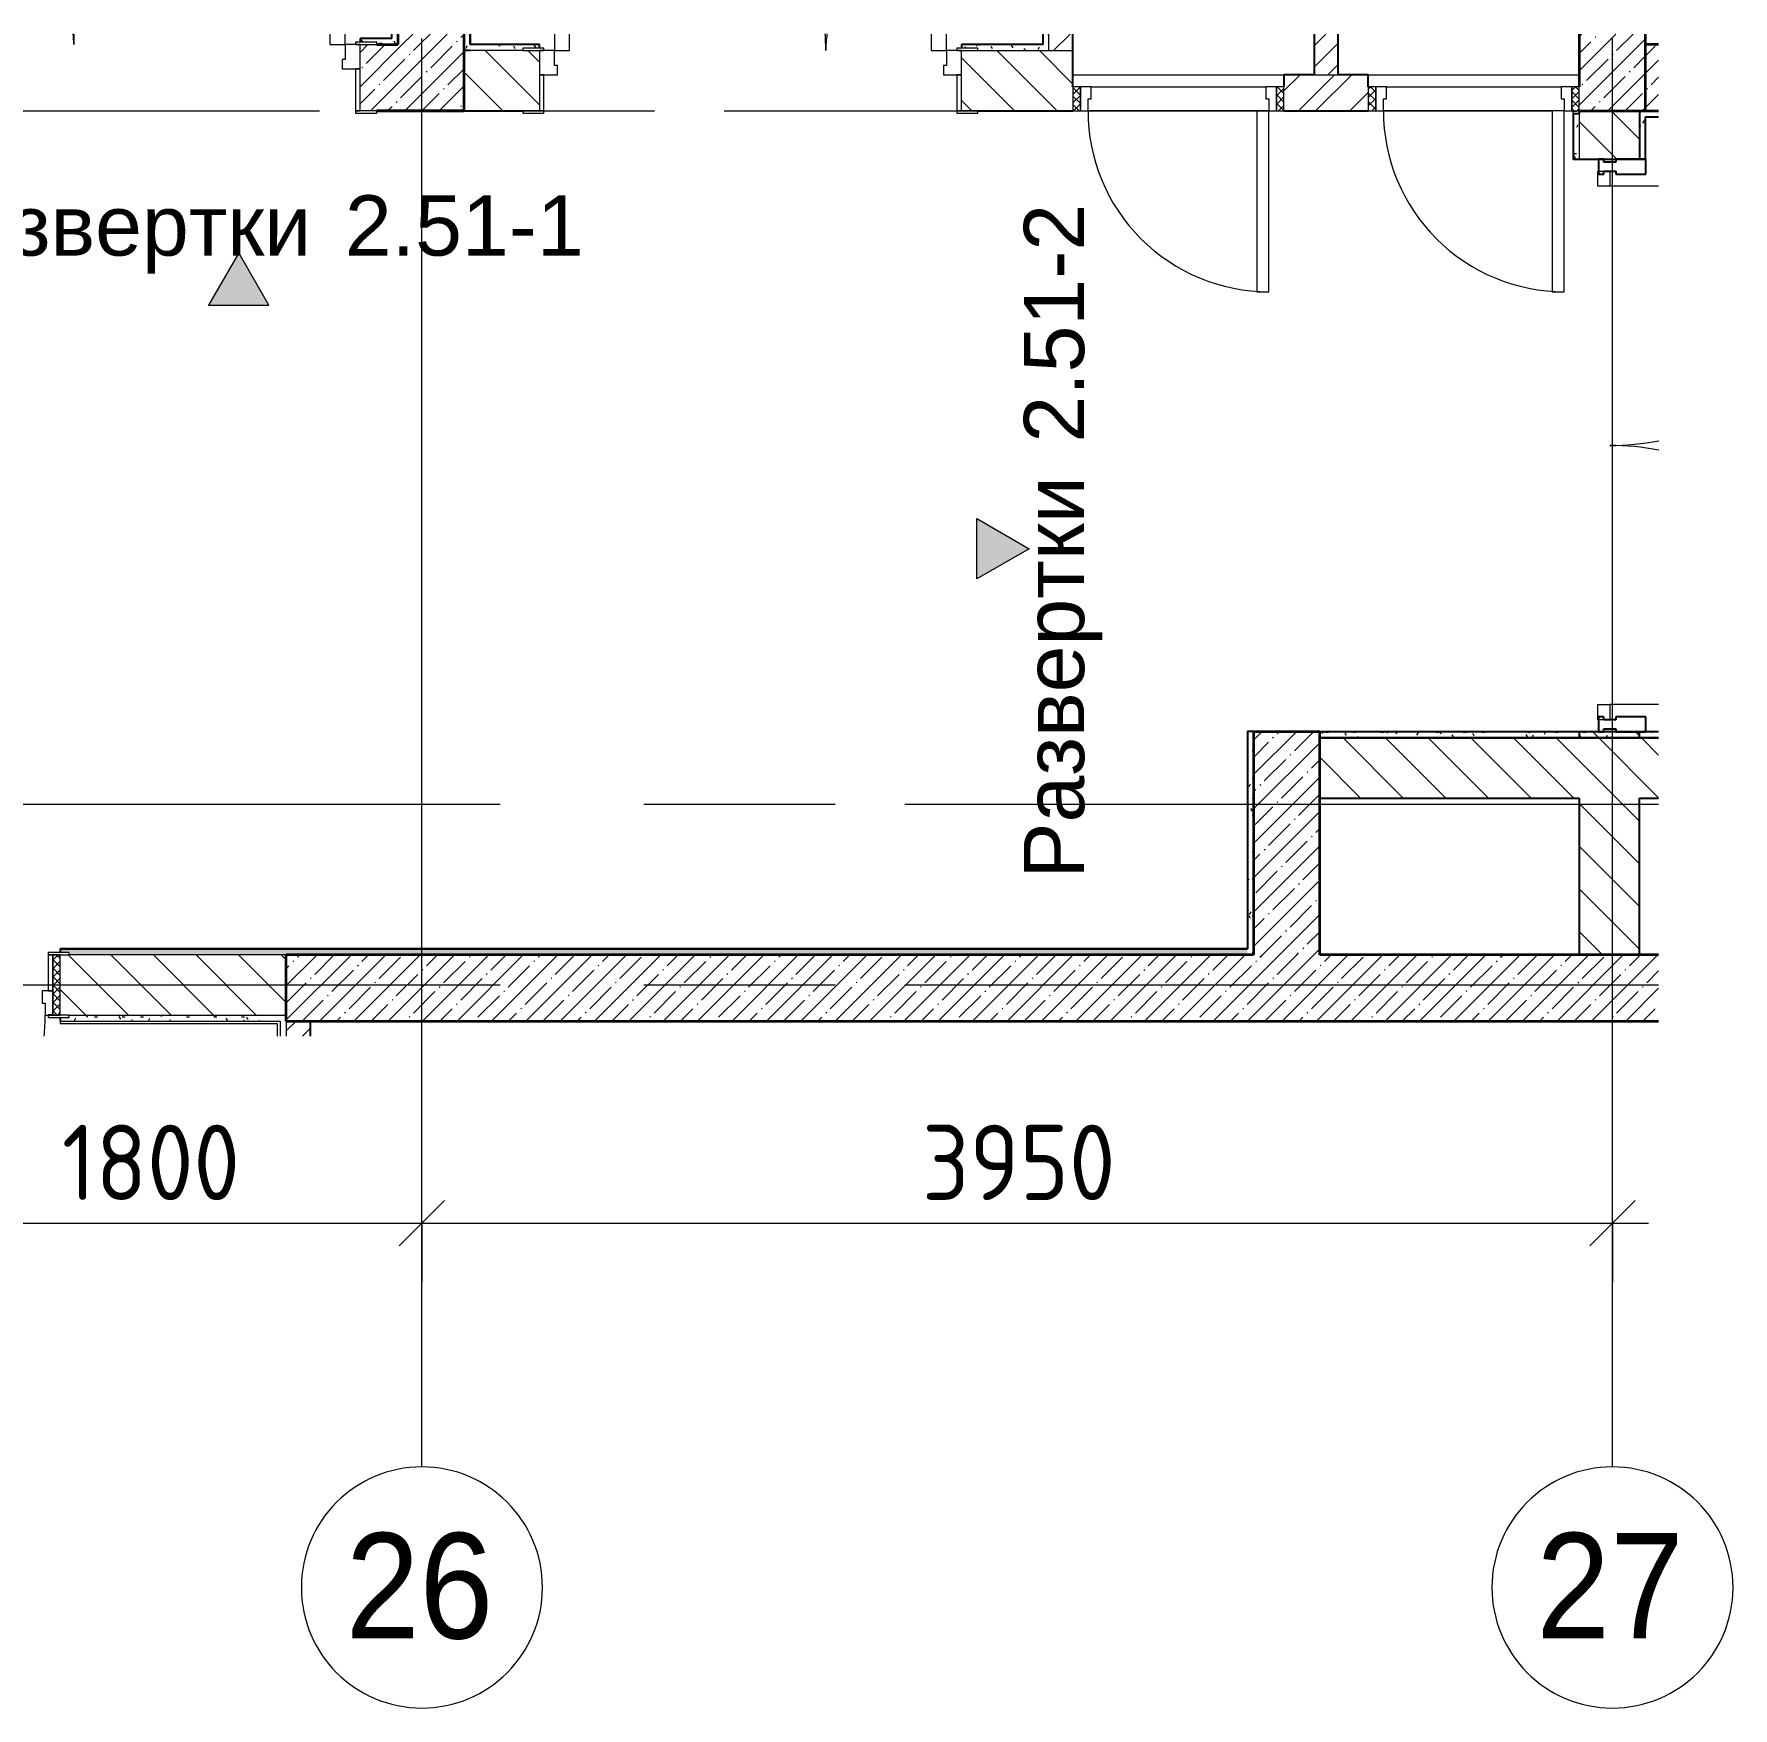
# Model space of a CAD drawing. Header units: millimetres. Extents: x 81971 to 140149, y -1987 to 13800.
# Drawn here: x 93373 to 99010, y 8101 to 13655 of the extents above; entities that cross this region are included whole.
import ezdxf

# ---------------------------------------------------------------- set-up
doc = ezdxf.new("R2010")
doc.units = ezdxf.units.MM
doc.linetypes.add('Осевая', pattern=[3175, 635, -476.25, 1587.5, -476.25])
for name, color, linetype, lineweight in [('A-ANNO-DIMS', 7, 'Continuous', 9), ('A-ANNO-DIMS-100', 7, 'Continuous', 9), ('A-DOOR', 7, 'Continuous', 9), ('A-DOOR-1', 7, 'Continuous', 13), ('A-DOOR-FRAM', 7, 'Continuous', 13), ('A-DOOR-FRAM-1', 7, 'Continuous', 9), ('A-GLAZ-CWMG', 7, 'Continuous', 9), ('A-GLAZ-CWMG-1', 7, 'Continuous', 25), ('A-WALL', 7, 'Continuous', 9), ('G-ANNO-SYMB', 7, 'Continuous', 9), ('I-WALL', 7, 'Continuous', 9), ('Оси', 7, 'Continuous', 9), ('Оси-1', 7, 'Continuous', 20), ('Оси-2', 7, 'Осевая', 9)]:
    doc.layers.add(name, color=color, linetype=linetype, lineweight=lineweight)
for name, color, linetype, lineweight, true_color in [('A-WALL-1', 7, 'Continuous', 25, 0x3c3c3c), ('A-WALL-2', 7, 'Continuous', 35, 0x3c3c3c), ('A-WALL-FNSH-2', 7, 'Continuous', 13, 0x3c3c3c)]:
    doc.layers.add(name, color=color, linetype=linetype, lineweight=lineweight, true_color=true_color)
doc.styles.add('Arial', font='arial.ttf', dxfattribs={"width": 0.9, "height": 350})
doc.styles.add('Arial_1', font='arial.ttf', dxfattribs={"height": 200})
doc.styles.add('ISOCPEUR', font='isocpeur.ttf', dxfattribs={"width": 0.9, "height": 250})
doc.dimstyles.new('ISO-2_5_0_9К_БОЛЬШОЙ', dxfattribs={"dimscale": 304.8, "dimtxt": 248.995294, "dimasz": 0.492126, "dimexe": 0.393701, "dimexo": 0.984252, "dimgap": 0, "dimtad": 1, "dimdec": 0, "dimrnd": 10, "dimzin": 0, "dimdsep": 46, "dimtxsty": 'ISOCPEUR', "dimblk1": 'OBLIQUE', "dimblk2": 'OBLIQUE', "dimsah": 1, "dimcen": 0.09, "dimdle": 0.393701, "dimazin": 0, "dimtfac": 1, "dimtdec": 4, "dimtix": 1, "dimtmove": 0, "dimatfit": 3, "dimfxl": 1, "dimtvp": 1, "dimtolj": 1, "dimtzin": 0, "dimarcsym": 2})
pattern_1 = [(45, (0, 0), (-35.35534, 35.35534), [])]
pattern_2 = [(45, (0, 0), (-57.024626, 57.024626), []), (45, (57.025, 0), (-57.024626, 57.024626), [100.806, -20.161, 3.353, -16.808])]
pattern_3 = [(135, (0, 0), (-70.71068, -70.71068), [])]
pattern_4 = [(0, (0, 0), (121.92, 30.48), [10.058, -81.382, 10.058, -81.382, -487.68]), (0, (0, 0), (121.92, 30.48), [-182.88, 10.058, -172.822, 10.058, -81.382, -213.36]), (0, (0, 0), (121.92, 30.48), [-457.2, 10.058, -50.902, 10.058, -142.342]), (120, (45.72, 15.24), (-87.356454, 90.345817), [10.058, -81.382, 10.058, -81.382, -487.68]), (120, (45.72, 15.24), (-87.356454, 90.345817), [-182.88, 10.058, -172.822, 10.058, -81.382, -213.36]), (120, (45.72, 15.24), (-87.356454, 90.345817), [-457.2, 10.058, -50.902, 10.058, -142.342]), (240, (60.96, 76.2), (-34.563546, -120.825817), [10.058, -81.382, 10.058, -81.382, -487.68]), (240, (60.96, 76.2), (-34.563546, -120.825817), [-182.88, 10.058, -172.822, 10.058, -81.382, -213.36]), (240, (60.96, 76.2), (-34.563546, -120.825817), [-457.2, 10.058, -50.902, 10.058, -142.342])]

# ---------------------------------------------------------------- blocks, each defined once
blk = doc.blocks.new('110_Дверь_СКБ_2Ст - Д-1_л_Лестничная клетка EIS60 2-32142534-План разверток пом_ 2_51_ Этаж 2')
at = {"layer": 'A-DOOR'}
for centre, radius, start, end in [((-637.5, 110), 400, 360, 5.0373), ((662.5, 110), 900, 177.768, 180)]:
    blk.add_arc(centre, radius, start, end, dxfattribs=at)
at = {"layer": 'A-DOOR-1'}
for p, q in [((-637.5, 144.9), (-637.5, 110)), ((-587.5, 110), (-587.5, 144.9)), ((612.5, 144.9), (612.5, 110)), ((662.5, 110), (662.5, 144.9)), ((-637.5, 110), (-587.5, 110)), ((612.5, 110), (662.5, 110))]:
    blk.add_line(p, q, dxfattribs=at)
at = {"layer": 'A-DOOR-FRAM'}
for p, q in [((-672.5, 118), (-742.5, 118)), ((-742.5, 118), (-742.5, 110)), ((-672.5, 110), (-672.5, 118)), ((767.5, 118), (697.5, 118)), ((697.5, 118), (697.5, 110)), ((767.5, 110), (767.5, 118)), ((-742.5, 110), (-672.5, 110)), ((-637.5, 110), (-687.5, 110)), ((-687.5, 110), (-687.5, 30)), ((-637.5, 60), (-637.5, 110)), ((-627.5, 60), (-637.5, 60)), ((-627.5, 30), (-627.5, 60)), ((662.5, 60), (652.5, 60)), ((652.5, 60), (652.5, 30)), ((662.5, 110), (662.5, 60)), ((712.5, 110), (662.5, 110)), ((697.5, 110), (767.5, 110)), ((712.5, 30), (712.5, 110)), ((-687.5, 30), (-627.5, 30)), ((-672.5, 30), (-687.5, 30)), ((-687.5, 30), (-687.5, -110)), ((-672.5, -110), (-672.5, 30)), ((652.5, 30), (712.5, 30)), ((712.5, 30), (697.5, 30)), ((697.5, 30), (697.5, -110)), ((712.5, -110), (712.5, 30)), ((-672.5, -110), (-742.5, -110)), ((-742.5, -110), (-742.5, -118)), ((-687.5, -110), (-672.5, -110)), ((-672.5, -118), (-672.5, -110)), ((697.5, -110), (712.5, -110)), ((767.5, -110), (697.5, -110)), ((697.5, -110), (697.5, -118)), ((767.5, -118), (767.5, -110)), ((-742.5, -118), (-672.5, -118)), ((697.5, -118), (767.5, -118))]:
    blk.add_line(p, q, dxfattribs=at)
blk = doc.blocks.new('110_Дверь_СКБ_1Ст_Внутренняя1 - Д-8 950x2100h_охрана-V1-План разверток пом_ 2_51_ Этаж 2')
at = {"layer": 'A-DOOR'}
h = blk.add_hatch(dxfattribs=at)
h.set_pattern_fill('FP_4', color=256, style=0, pattern_type=2)
h.set_pattern_definition([(135, (1826.41, 164.685), (-14.14214, -14.14214), []), (225, (1826.41, 164.685), (14.14214, -14.14214), [])])
h.paths.add_polyline_path([(487.5, 100), (462.5, 100), (462.5, -100), (487.5, -100)])
at = {"layer": 'A-DOOR-FRAM-1'}
h = blk.add_hatch(dxfattribs=at)
h.set_pattern_fill('FP_5', color=256, style=0, pattern_type=2)
h.set_pattern_definition([(45, (-296.384, 164.685), (-14.1421, 14.1421), []), (135, (-296.384, 164.685), (-14.1421, -14.1421), [])])
h.paths.add_polyline_path([(-437.5, 100), (-462.5, 100), (-462.5, -100), (-437.5, -100)])
at = {"layer": 'A-DOOR'}
blk.add_arc((437.5, 100), 850, 175.2694, 180, dxfattribs=at)
at = {"layer": 'A-DOOR-1'}
for p, q in [((397.5, 169.9), (397.5, 100)), ((437.5, 100), (437.5, 169.9)), ((397.5, 100), (437.5, 100))]:
    blk.add_line(p, q, dxfattribs=at)
at = {"layer": 'A-DOOR-FRAM'}
for p, q in [((-422.5, 108), (-492.5, 108)), ((-492.5, 108), (-492.5, 100)), ((-492.5, 100), (-422.5, 100)), ((-437.5, 100), (-462.5, 100)), ((-462.5, 100), (-462.5, -100)), ((-412.5, 100), (-437.5, 100)), ((-437.5, 100), (-437.5, 20)), ((-437.5, -100), (-437.5, 100)), ((-422.5, 100), (-437.5, 100)), ((-437.5, 100), (-437.5, 99)), ((-437.5, 99), (-422.5, 99)), ((-422.5, 100), (-422.5, 108)), ((-422.5, 99), (-422.5, 100)), ((-412.5, 60), (-412.5, 100)), ((-402.5, 60), (-412.5, 60)), ((-402.5, 20), (-402.5, 60)), ((437.5, 60), (427.5, 60)), ((427.5, 60), (427.5, 20)), ((437.5, 100), (437.5, 60)), ((462.5, 100), (437.5, 100)), ((517.5, 108), (447.5, 108)), ((447.5, 108), (447.5, 100)), ((462.5, 100), (447.5, 100)), ((447.5, 100), (447.5, 99)), ((447.5, 100), (517.5, 100)), ((447.5, 99), (462.5, 99)), ((462.5, 20), (462.5, 100)), ((487.5, 100), (462.5, 100)), ((462.5, 100), (462.5, -100)), ((462.5, 99), (462.5, 100)), ((487.5, -100), (487.5, 100)), ((517.5, 100), (517.5, 108)), ((-437.5, 20), (-402.5, 20)), ((-422.5, 20), (-437.5, 20)), ((-437.5, 20), (-437.5, -100)), ((-422.5, -100), (-422.5, 20)), ((427.5, 20), (462.5, 20)), ((462.5, 20), (447.5, 20)), ((447.5, 20), (447.5, -100)), ((462.5, -100), (462.5, 20)), ((-422.5, -100), (-492.5, -100)), ((-492.5, -100), (-492.5, -108)), ((-492.5, -108), (-422.5, -108)), ((-462.5, -100), (-437.5, -100)), ((-437.5, -100), (-422.5, -100)), ((-422.5, -108), (-422.5, -100)), ((447.5, -100), (462.5, -100)), ((517.5, -100), (447.5, -100)), ((447.5, -100), (447.5, -108)), ((447.5, -108), (517.5, -108)), ((462.5, -100), (487.5, -100)), ((517.5, -108), (517.5, -100))]:
    blk.add_line(p, q, dxfattribs=at)
blk = doc.blocks.new('110_Дверь_СКБ_2Ст - Д-3а 1450x2100h_Лестничная клетка из коридора-32352288-План разверток пом_ 2_51_ Этаж 2')
at = {"layer": 'A-DOOR'}
for centre, radius, start, end in [((-637.5, 100), 900, 0, 3.5096), ((662.5, 100), 400, 172.0794, 180)]:
    blk.add_arc(centre, radius, start, end, dxfattribs=at)
at = {"layer": 'A-DOOR-1'}
for p, q in [((-637.5, 154.9), (-637.5, 100)), ((-587.5, 100), (-587.5, 154.9)), ((612.5, 154.9), (612.5, 100)), ((662.5, 100), (662.5, 154.9)), ((-637.5, 100), (-587.5, 100)), ((612.5, 100), (662.5, 100))]:
    blk.add_line(p, q, dxfattribs=at)
at = {"layer": 'A-DOOR-FRAM'}
for p, q in [((-672.5, 108), (-742.5, 108)), ((-742.5, 108), (-742.5, 100)), ((-742.5, 100), (-672.5, 100)), ((-637.5, 100), (-687.5, 100)), ((-687.5, 100), (-687.5, 20)), ((-672.5, 100), (-672.5, 108)), ((-637.5, 50), (-637.5, 100)), ((662.5, 100), (662.5, 50)), ((712.5, 100), (662.5, 100)), ((767.5, 108), (697.5, 108)), ((697.5, 108), (697.5, 100)), ((697.5, 100), (767.5, 100)), ((712.5, 20), (712.5, 100)), ((767.5, 100), (767.5, 108)), ((-687.5, 20), (-627.5, 20)), ((-672.5, 20), (-687.5, 20)), ((-687.5, 20), (-687.5, -100)), ((-672.5, -100), (-672.5, 20)), ((-627.5, 50), (-637.5, 50)), ((-627.5, 20), (-627.5, 50)), ((662.5, 50), (652.5, 50)), ((652.5, 50), (652.5, 20)), ((652.5, 20), (712.5, 20)), ((712.5, 20), (697.5, 20)), ((697.5, 20), (697.5, -100)), ((712.5, -100), (712.5, 20)), ((-672.5, -100), (-742.5, -100)), ((-742.5, -100), (-742.5, -108)), ((-742.5, -108), (-672.5, -108)), ((-687.5, -100), (-672.5, -100)), ((-672.5, -108), (-672.5, -100)), ((697.5, -100), (712.5, -100)), ((767.5, -100), (697.5, -100)), ((697.5, -100), (697.5, -108)), ((697.5, -108), (767.5, -108)), ((767.5, -108), (767.5, -100))]:
    blk.add_line(p, q, dxfattribs=at)
blk = doc.blocks.new('110_Дверь_СКБ_1Ст - д-18 700x2100h_Технический шкаф ЭОМ и СС-23698042-План разверток пом_ 2_51_ Этаж 2')
at = {"layer": 'A-DOOR'}
h = blk.add_hatch(dxfattribs=at)
h.set_pattern_fill('FP_14', color=256, style=0, pattern_type=2)
h.set_pattern_definition([(135, (1951.41, 124.685), (-14.14214, -14.14214), []), (225, (1951.41, 124.685), (14.14214, -14.14214), [])])
h.paths.add_polyline_path([(362.5, 60), (337.5, 60), (337.5, -20), (362.5, -20)])
at = {"layer": 'A-DOOR-FRAM-1'}
h = blk.add_hatch(dxfattribs=at)
h.set_pattern_fill('FP_15', color=256, style=0, pattern_type=2)
h.set_pattern_definition([(45, (-171.384, 124.685), (-14.1421, 14.1421), []), (135, (-171.384, 124.685), (-14.1421, -14.1421), [])])
h.paths.add_polyline_path([(-312.5, 60), (-337.5, 60), (-337.5, -20), (-312.5, -20)])
at = {"layer": 'A-DOOR'}
blk.add_arc((-287.5, 60), 600, 360, 90, dxfattribs=at)
at = {"layer": 'A-DOOR-1'}
for p, q in [((-287.5, 660), (-287.5, 60)), ((-247.5, 660), (-287.5, 660)), ((-247.5, 60), (-247.5, 660)), ((-287.5, 60), (-247.5, 60))]:
    blk.add_line(p, q, dxfattribs=at)
at = {"layer": 'A-DOOR-FRAM'}
for p, q in [((-312.5, 60), (-337.5, 60)), ((-337.5, 60), (-337.5, -20)), ((-287.5, 60), (-312.5, 60)), ((-312.5, 60), (-312.5, -20)), ((-312.5, -20), (-312.5, 60)), ((-287.5, 20), (-287.5, 60)), ((312.5, 60), (312.5, 20)), ((337.5, 60), (312.5, 60)), ((337.5, -20), (337.5, 60)), ((362.5, 60), (337.5, 60)), ((337.5, 60), (337.5, -20)), ((362.5, -20), (362.5, 60)), ((-277.5, 20), (-287.5, 20)), ((-277.5, -20), (-277.5, 20)), ((312.5, 20), (302.5, 20)), ((302.5, 20), (302.5, -20)), ((-337.5, -20), (-312.5, -20)), ((-312.5, -20), (-277.5, -20)), ((302.5, -20), (337.5, -20)), ((337.5, -20), (362.5, -20))]:
    blk.add_line(p, q, dxfattribs=at)
at = {"layer": 'A-DOOR-FRAM-1'}
for p, q in [((-247.5, 60), (312.5, 60)), ((302.5, -20), (-277.5, -20))]:
    blk.add_line(p, q, dxfattribs=at)
blk = doc.blocks.new('Дверь_Витражная_остекление_ - ВВ-7 остекление-32349468-План разверток пом_ 2_51_ Этаж 2')
at = {"layer": 'A-DOOR'}
for p, q in [((-860, -182.3), (-860, -20)), ((860, -182.3), (860, -20))]:
    blk.add_line(p, q, dxfattribs=at)
for centre, start, end in [((-860, -20), 349.0948, 0), ((860, -20), 180, 190.9052)]:
    blk.add_arc(centre, 860, start, end, dxfattribs=at)
at = {"layer": 'A-DOOR-1'}
for p, q in [((-910, 20), (-860, 20)), ((-910, -20), (-910, 20)), ((-860, 20), (-860, -20)), ((860, 20), (910, 20)), ((860, -20), (860, 20)), ((910, 20), (910, -20)), ((-860, -20), (-910, -20)), ((910, -20), (860, -20))]:
    blk.add_line(p, q, dxfattribs=at)
blk = doc.blocks.new('Прямоугольный импост - Импост структурный с накладкой - 160мм Темный-32310142-План разверток пом_ 2_51_ Этаж 2')
at = {"layer": 'A-GLAZ-CWMG-1'}
for p, q in [((-50, 0), (-50, 17)), ((-50, 17), (0, 17)), ((-40, 0), (-50, 0)), ((-40, -40), (-40, 0)), ((0, 0), (-10, 0)), ((-10, 0), (-10, -40)), ((0, 17), (0, 0)), ((-50, -140), (-50, -40)), ((-50, -40), (-40, -40)), ((-10, -40), (0, -40)), ((0, -40), (0, -140)), ((0, -140), (-50, -140))]:
    blk.add_line(p, q, dxfattribs=at)
blk = doc.blocks.new('Прямоугольный импост - Импост структурный с накладкой - 160мм Темный-32348142-План разверток пом_ 2_51_ Этаж 2')
at = {"layer": 'A-GLAZ-CWMG-1'}
for p, q in [((0, 17), (-50, 17)), ((-50, 17), (-50, 0)), ((-50, 0), (-40, 0)), ((-40, 0), (-40, -40)), ((-10, -40), (-10, 0)), ((-10, 0), (0, 0)), ((0, 0), (0, 17)), ((-40, -40), (-50, -40)), ((-50, -40), (-50, -140)), ((0, -40), (-10, -40)), ((0, -140), (0, -40)), ((-50, -140), (0, -140))]:
    blk.add_line(p, q, dxfattribs=at)
blk = doc.blocks.new('Ось сетки - D8-29747960-План разверток пом_ 2_51_ Этаж 2')
at = {"layer": 'Оси-1'}
for start, end in [(360, 180), (180, 360)]:
    blk.add_arc((0, 0), 4, start, end, dxfattribs=at)
blk = doc.blocks.new('Фасад - Марка фасада_Указатель-25386507-План разверток пом_ 2_51_ Этаж 2')
at = {"layer": 'G-ANNO-SYMB'}
blk.add_hatch(color=256, dxfattribs=at).paths.add_polyline_path([(-1, 0), (0, 1.732), (1, 0), (0, 0)])
for p, q in [((0, 1.732), (-1, 0)), ((1, 0), (0, 1.732)), ((-1, 0), (0, 0)), ((0, 0), (1, 0))]:
    blk.add_line(p, q, dxfattribs=at)
blk = doc.blocks.new('DIMBLOCK5-План разверток пом_ 2_51_ Этаж 2')
at = {"layer": 'A-ANNO-DIMS-100'}
for p, q in [((92860, 9515.4), (92860, 9829.4)), ((94660, 9515.4), (94660, 9829.4)), ((92860, 9709.4), (94660, 9709.4)), ((92860, 9709.4), (92860, 9515.4)), ((94660, 9709.4), (94660, 9515.4))]:
    blk.add_line(p, q, dxfattribs=at)
at = {"layer": 'A-ANNO-DIMS-100', "lineweight": 20}
for p, q in [((92860, 9709.4), (92935, 9784.4)), ((94660, 9709.4), (94735, 9784.4)), ((92860, 9709.4), (92785, 9634.4)), ((94660, 9709.4), (94585, 9634.4))]:
    blk.add_line(p, q, dxfattribs=at)
at = {"layer": 'A-ANNO-DIMS-100', "color": 0, "insert": (93465.5, 10036), "char_height": 250, "width": 706.764, "attachment_point": 1, "line_spacing_factor": 1.149209, "style": 'ISOCPEUR'}
blk.add_mtext('1800', dxfattribs=at)
blk = doc.blocks.new('_Oblique')
at = {"color": 0, "linetype": 'ByBlock', "lineweight": -2}
blk.add_line((-0.5, -0.5), (0.5, 0.5), dxfattribs=at)
blk = doc.blocks.new('DIMBLOCK6-План разверток пом_ 2_51_ Этаж 2')
at = {"layer": 'A-ANNO-DIMS-100'}
for p, q in [((94660, 9515.4), (94660, 9829.4)), ((98610, 9515.4), (98610, 9829.4)), ((94660, 9709.4), (98730, 9709.4)), ((94660, 9709.4), (94660, 9515.4)), ((98610, 9709.4), (98610, 9515.4))]:
    blk.add_line(p, q, dxfattribs=at)
at = {"layer": 'A-ANNO-DIMS-100', "lineweight": 20}
for p, q in [((94660, 9709.4), (94735, 9784.4)), ((98610, 9709.4), (98685, 9784.4)), ((94660, 9709.4), (94585, 9634.4)), ((98610, 9709.4), (98535, 9634.4))]:
    blk.add_line(p, q, dxfattribs=at)
at = {"layer": 'A-ANNO-DIMS-100', "color": 0, "insert": (96319, 10036), "char_height": 250, "width": 758.478, "attachment_point": 1, "line_spacing_factor": 1.149209, "style": 'ISOCPEUR'}
blk.add_mtext('3950', dxfattribs=at)

msp = doc.modelspace()

# ---------------------------------------------------------------- hatches: boundary and pattern name
at = {"layer": 'I-WALL'}
h = msp.add_hatch(dxfattribs=at)
h.set_pattern_fill('FP_17', color=256, style=0, pattern_type=2)
h.set_pattern_definition(pattern_4)
h.paths.add_polyline_path([(94580, 13620), (94580, 13654.9), (94560, 13654.9), (94560, 13620)])
h = msp.add_hatch(dxfattribs=at)
h.set_pattern_fill('FP_3', color=256, style=0, pattern_type=2)
h.set_pattern_definition(pattern_2)
h.paths.add_polyline_path([(94800, 13620), (94800, 13654.9), (94580, 13654.9), (94580, 13620)])
h = msp.add_hatch(dxfattribs=at)
h.set_pattern_fill('FP_17', color=256, style=0, pattern_type=2)
h.set_pattern_definition(pattern_4)
h.paths.add_polyline_path([(94820, 13600), (94819.6, 13654.9), (94800, 13654.9), (94800, 13600)])
h = msp.add_hatch(dxfattribs=at)
h.set_pattern_fill('FP_17', color=256, style=0, pattern_type=2)
h.set_pattern_definition(pattern_4)
h.paths.add_polyline_path([(96740, 13620), (96740, 13654.9), (96720, 13654.9), (96720, 13620)])
h = msp.add_hatch(dxfattribs=at)
h.set_pattern_fill('FP_2', color=256, style=0, pattern_type=2)
h.set_pattern_definition(pattern_1)
h.paths.add_polyline_path([(96820, 13600), (96820, 13654.9), (96740, 13654.9), (96740, 13600)])
h = msp.add_hatch(dxfattribs=at)
h.set_pattern_fill('FP_2', color=256, style=0, pattern_type=2)
h.set_pattern_definition(pattern_1)
h.paths.add_polyline_path([(97700, 13520), (97700, 13654.9), (97620, 13654.9), (97620, 13520)])
h = msp.add_hatch(dxfattribs=at)
h.set_pattern_fill('FP_3', color=256, style=0, pattern_type=2)
h.set_pattern_definition(pattern_2)
h.paths.add_polyline_path([(98720, 13400), (98720, 13654.9), (98500, 13654.9), (98500, 13400)])
h = msp.add_hatch(dxfattribs=at)
h.set_pattern_fill('FP_17', color=256, style=0, pattern_type=2)
h.set_pattern_definition(pattern_4)
h.paths.add_polyline_path([(94560, 13620), (94559, 13640), (94455, 13640), (94455, 13628), (94510, 13628), (94510, 13620)])
h.paths.add_polyline_path([(93055, 13628), (93055, 13640), (93030, 13640), (93030, 13628), (93053.4, 13628)])
h = msp.add_hatch(dxfattribs=at)
h.set_pattern_fill('FP_3', color=256, style=0, pattern_type=2)
h.set_pattern_definition(pattern_2)
h.paths.add_polyline_path([(94455, 13400), (94800, 13400), (94800, 13620), (94455, 13620), (94455, 13540)])
h.paths.add_polyline_path([(93055, 13400), (93055, 13620), (93050, 13620), (93050, 13400)])
h = msp.add_hatch(dxfattribs=at)
h.set_pattern_fill('FP_6', color=256, style=0, pattern_type=2)
h.set_pattern_definition(pattern_3)
h.paths.add_polyline_path([(96450, 13400), (96820, 13400), (96820, 13600), (96450, 13600), (96450, 13520)])
h.paths.add_polyline_path([(95050, 13400), (95050, 13600), (94800, 13600), (94800, 13400), (94995, 13400)])
h = msp.add_hatch(dxfattribs=at)
h.set_pattern_fill('FP_17', color=256, style=0, pattern_type=2)
h.set_pattern_definition(pattern_4)
h.paths.add_polyline_path([(96740, 13600), (96740, 13620), (96450, 13620), (96450, 13608), (96505, 13608), (96505, 13600)])
h.paths.add_polyline_path([(94820, 13600), (94995, 13600), (94995, 13608), (95050, 13608), (95050, 13620), (94820, 13620)])
h = msp.add_hatch(dxfattribs=at)
h.set_pattern_fill('FP_3', color=256, style=0, pattern_type=2)
h.set_pattern_definition(pattern_2)
h.paths.add_polyline_path([(98763.3, 13400), (98763.3, 13620), (98720, 13620), (98720, 13400)])
h = msp.add_hatch(dxfattribs=at)
h.set_pattern_fill('FP_16', color=256, style=0, pattern_type=2)
h.set_pattern_definition([(45, (0, 0), (-85.53659, 85.53659), []), (45, (57.02, 0), (-85.53659, 85.53659), [])])
h.paths.add_polyline_path([(97800, 13400), (97800, 13520), (97520, 13520), (97520, 13400)])
h = msp.add_hatch(dxfattribs=at)
h.set_pattern_fill('FP_17', color=256, style=0, pattern_type=2)
h.set_pattern_definition(pattern_4)
h.paths.add_polyline_path([(98500, 13240), (98500, 13390), (98480, 13390), (98480, 13240)])
h = msp.add_hatch(dxfattribs=at)
h.set_pattern_fill('FP_6', color=256, style=0, pattern_type=2)
h.set_pattern_definition(pattern_3)
h.paths.add_polyline_path([(98700, 11320), (98700, 11340), (98500, 11340), (98500, 11320)])
h.paths.add_polyline_path([(98500, 13240), (98700, 13240), (98700, 13400), (98500, 13400), (98500, 13390)])
h = msp.add_hatch(dxfattribs=at)
h.set_pattern_fill('FP_17', color=256, style=0, pattern_type=2)
h.set_pattern_definition(pattern_4)
h.paths.add_polyline_path([(98720, 13240), (98720, 13400), (98700, 13400), (98700, 13240)])
h = msp.add_hatch(dxfattribs=at)
h.set_pattern_fill('FP_17', color=256, style=0, pattern_type=2)
h.set_pattern_definition(pattern_4)
h.paths.add_polyline_path([(98720, 13380), (98763.3, 13380.5), (98763.3, 13400), (98720, 13400)])
h = msp.add_hatch(dxfattribs=at)
h.set_pattern_fill('FP_17', color=256, style=0, pattern_type=2)
h.set_pattern_definition(pattern_4)
h.paths.add_polyline_path([(97399, 10600), (97419, 10600), (97419, 11341), (97399, 11341), (97399, 10620)])
h = msp.add_hatch(dxfattribs=at)
h.set_pattern_fill('FP_3', color=256, style=0, pattern_type=2)
h.set_pattern_definition(pattern_2)
h.paths.add_polyline_path([(97639, 10600), (97639, 11340), (97419, 11340), (97419, 10600)])
h = msp.add_hatch(dxfattribs=at)
h.set_pattern_fill('FP_17', color=256, style=0, pattern_type=2)
h.set_pattern_definition(pattern_4)
h.paths.add_polyline_path([(98763.3, 11320), (98763.3, 11340), (97639, 11340), (97639, 11320)])
h = msp.add_hatch(dxfattribs=at)
h.set_pattern_fill('FP_6', color=256, style=0, pattern_type=2)
h.set_pattern_definition(pattern_3)
h.paths.add_polyline_path([(98763.3, 11120), (98763.3, 11320), (97639, 11320), (97639, 11120), (98700, 11120)])
h = msp.add_hatch(dxfattribs=at)
h.set_pattern_fill('FP_6', color=256, style=0, pattern_type=2)
h.set_pattern_definition(pattern_3)
h.paths.add_polyline_path([(98700, 10600), (98700, 11120), (98500, 11120), (98500, 10600)])
h = msp.add_hatch(dxfattribs=at)
h.set_pattern_fill('FP_17', color=256, style=0, pattern_type=2)
h.set_pattern_definition(pattern_4)
h.paths.add_polyline_path([(96968.1, 10600), (97399, 10600), (97398, 10620), (93460, 10620), (93460, 10608), (93490, 10608), (93490, 10600), (95173, 10600)])
h.paths.add_polyline_path([(92480, 10600), (92480, 10608), (92510, 10608), (92510, 10620), (91385, 10620), (91385, 10608), (91440, 10608), (91440, 10600), (91582.7, 10600)])
h.paths.add_polyline_path([(89787.5, 10600), (89930, 10600), (89930, 10608), (89985, 10608), (89985, 10620), (89223.5, 10620), (89223.5, 10600), (89610, 10600)])
h = msp.add_hatch(dxfattribs=at)
h.set_pattern_fill('FP_6', color=256, style=0, pattern_type=2)
h.set_pattern_definition(pattern_3)
h.paths.add_polyline_path([(91582.7, 10400), (92510, 10400), (92510, 10600), (91385, 10600), (91385, 10400), (91440, 10400)])
h.paths.add_polyline_path([(94210, 10400), (94210, 10600), (93460, 10600), (93460, 10400), (93490, 10400)])
h.paths.add_polyline_path([(89787.5, 10400), (89985, 10400), (89985, 10600), (89610, 10600), (89610, 10400)])
h = msp.add_hatch(dxfattribs=at)
h.set_pattern_fill('FP_3', color=256, style=0, pattern_type=2)
h.set_pattern_definition(pattern_2)
h.paths.add_polyline_path([(98763.3, 10380), (98763.3, 10600), (94210, 10600), (94210, 10380), (96968.1, 10380)])
h = msp.add_hatch(dxfattribs=at)
h.set_pattern_fill('FP_17', color=256, style=0, pattern_type=2)
h.set_pattern_definition(pattern_4)
h.paths.add_polyline_path([(94210, 10380), (94210, 10400), (93490, 10399.2), (93490, 10392), (93460, 10392), (93460, 10380), (94190, 10380)])
h.paths.add_polyline_path([(92439, 10380), (92510, 10380), (92510, 10392), (92480, 10392.5), (92480, 10400), (92410, 10400), (92410, 10380), (92430, 10380)])
h = msp.add_hatch(dxfattribs=at)
h.set_pattern_fill('FP_17', color=256, style=0, pattern_type=2)
h.set_pattern_definition(pattern_4)
h.paths.add_polyline_path([(94190, 10330.1), (94210, 10330.1), (94210, 10380), (94190, 10380), (94190, 10370.9)])
h = msp.add_hatch(dxfattribs=at)
h.set_pattern_fill('FP_2', color=256, style=0, pattern_type=2)
h.set_pattern_definition(pattern_1)
h.paths.add_polyline_path([(94288.9, 10330.1), (94290, 10330.1), (94290, 10380), (94210, 10380), (94210, 10330.1)])

# ---------------------------------------------------------------- linework, layer by layer
at = {"layer": 'A-WALL'}
for p, q in [((96740, 13600), (96740, 13654.9)), ((94995, 13600), (94820, 13600)), ((96505, 13600), (96820, 13600)), ((97620, 13520), (97700, 13520)), ((98500, 13390), (98500, 13240)), ((94210, 10600), (93490, 10600)), ((93490, 10400), (94210, 10400)), ((94210, 10380), (94210, 10330.1))]:
    msp.add_line(p, q, dxfattribs=at)
at = {"layer": 'A-WALL-1'}
for p, q in [((94560, 13640), (94560, 13654.9)), ((94820, 13620), (94820, 13654.9)), ((96720, 13654.9), (96720, 13620)), ((96820, 13480), (96820, 13654.9)), ((97620, 13654.9), (97620, 13520)), ((97700, 13520), (97700, 13654.9)), ((94560, 13640), (94455, 13640)), ((94455, 13640), (94455, 13628)), ((94820, 13600), (94800, 13600)), ((95050, 13620), (94820, 13620)), ((95050, 13608), (95050, 13620)), ((96720, 13620), (96450, 13620)), ((96450, 13620), (96450, 13608)), ((97620, 13520), (97520, 13520)), ((97520, 13520), (97520, 13480)), ((97800, 13520), (97700, 13520)), ((97800, 13480), (97800, 13520)), ((94800, 13400), (94800, 13400)), ((94800, 13400), (94995, 13400)), ((96505, 13400), (96820, 13400)), ((97520, 13400), (97800, 13400)), ((98480, 13390), (98480, 13240)), ((98500, 13390), (98480, 13390)), ((98500, 13400), (98500, 13390)), ((98700, 13400), (98700, 13240)), ((98720, 13400), (98700, 13400)), ((98720, 13240), (98720, 13380)), ((98720, 13380), (98763.3, 13380)), ((98480, 13240), (98720, 13240)), ((97399, 11341), (97399, 10620)), ((97419, 11341), (97399, 11341)), ((97419, 11340), (97419, 11341)), ((98763.3, 11340), (97639, 11340)), ((98500, 11340), (98500, 11320)), ((98700, 11320), (98700, 11340)), ((98763.3, 11320), (97639, 11320)), ((97639, 11320), (98763.3, 11320)), ((97639, 11120), (98500, 11120)), ((98500, 11120), (98500, 10600)), ((98700, 10600), (98700, 11120)), ((98700, 11120), (98763.3, 11120)), ((93460, 10620), (93460, 10608)), ((93460, 10620), (97399, 10620)), ((93460, 10392), (93460, 10380)), ((94290, 10330.1), (94290, 10380))]:
    msp.add_line(p, q, dxfattribs=at)
at = {"layer": 'A-WALL-2'}
for p, q in [((94580, 13654.9), (94580, 13620)), ((94800, 13400), (94800, 13654.9)), ((98500, 13654.9), (98500, 13480)), ((98720, 13400), (98720, 13654.9)), ((94510, 13620), (94580, 13620)), ((98763.3, 13620), (98720, 13620)), ((94510, 13400), (94800, 13400)), ((94800, 13400), (94510, 13400)), ((98500, 13400), (98720, 13400)), ((98720, 13400), (98763.3, 13400)), ((97419, 11340), (97419, 10600)), ((97639, 11340), (97419, 11340)), ((97639, 10600), (97639, 11340)), ((97419, 10600), (94210, 10600)), ((94210, 10380), (94210, 10600)), ((98763.3, 10600), (97639, 10600)), ((94210, 10380), (98763.3, 10380))]:
    msp.add_line(p, q, dxfattribs=at)
at = {"layer": 'A-WALL-FNSH-2'}
for p, q in [((94559, 13654.9), (94559, 13640)), ((94821, 13654.9), (94821, 13620)), ((96719, 13654.9), (96719, 13621)), ((94560, 13641), (94455, 13641)), ((94455, 13641), (94455, 13640)), ((95050, 13621), (94821, 13621)), ((95050, 13620), (95050, 13621)), ((96719, 13621), (96450, 13621)), ((96450, 13621), (96450, 13620)), ((94510, 13399), (94995, 13399)), ((96505, 13399), (96820, 13399)), ((96820, 13399), (96820, 13400)), ((97800, 13400), (97520, 13400)), ((97520, 13400), (97520, 13399)), ((97520, 13399), (97800, 13399)), ((97800, 13399), (97800, 13400)), ((98479, 13400), (98479, 13240)), ((98480, 13399), (98490, 13399)), ((98480, 13390), (98480, 13399)), ((98490, 13399), (98490, 13400)), ((98721, 13240), (98721, 13379)), ((98721, 13379), (98763.3, 13379)), ((98479, 13240), (98480, 13240)), ((98720, 13240), (98721, 13240)), ((97398, 11341), (97398, 10621)), ((97399, 11341), (97398, 11341)), ((98479, 11341), (97419, 11341)), ((98479, 11340), (98479, 11341)), ((98763.3, 11341), (98721, 11341)), ((98721, 11341), (98721, 11340)), ((97398, 10621), (93460, 10621)), ((93460, 10621), (93460, 10620))]:
    msp.add_line(p, q, dxfattribs=at)
at = {"layer": 'I-WALL'}
for p, q in [((96820, 13520), (97520, 13520)), ((97800, 13520), (98500, 13520)), ((97430, 13399), (96820, 13399)), ((97520, 13399), (97470, 13399)), ((98410, 13399), (97800, 13399)), ((98479, 13399), (98450, 13399)), ((93460, 10380), (94190, 10380)), ((93460, 10380), (93460, 10371)), ((94190, 10380), (94190, 10330.1)), ((94181, 10371), (93460, 10371)), ((94181, 10330.1), (94181, 10371))]:
    msp.add_line(p, q, dxfattribs=at)
at = {"layer": 'Оси'}
for p, q in [((94660, 11295.8), (94660, 13640)), ((98610, 11295.8), (98610, 13640)), ((95662.6, 13400), (98162.6, 13400)), ((94660, 8900.8), (94660, 11245)), ((98610, 8900.8), (98610, 11245)), ((96262.6, 11100), (98762.6, 11100)), ((96262.6, 10500), (98762.6, 10500))]:
    msp.add_line(p, q, dxfattribs=at)
at = {"layer": 'Оси-2'}
for p, q in [((85271.2, 13400), (95662.6, 13400)), ((94660, 11245), (94660, 11295.8)), ((98610, 11245), (98610, 11295.8)), ((85871.2, 11100), (96262.6, 11100)), ((85871.2, 10500), (96262.6, 10500))]:
    msp.add_line(p, q, dxfattribs=at)

# ---------------------------------------------------------------- block references
at = {"layer": 'A-DOOR'}
for name, p in [('110_Дверь_СКБ_2Ст - Д-1_л_Лестничная клетка EIS60 2-32142534-План разверток пом_ 2_51_ Этаж 2', (93742.5, 13510)), ('110_Дверь_СКБ_2Ст - Д-3а 1450x2100h_Лестничная клетка из коридора-32352288-План разверток пом_ 2_51_ Этаж 2', (95737.5, 13500))]:
    msp.add_blockref(name, p, dxfattribs=at)
for name, p, rotation in [('110_Дверь_СКБ_1Ст - д-18 700x2100h_Технический шкаф ЭОМ и СС-23698042-План разверток пом_ 2_51_ Этаж 2', (97182.5, 13460), 180), ('110_Дверь_СКБ_1Ст - д-18 700x2100h_Технический шкаф ЭОМ и СС-23698042-План разверток пом_ 2_51_ Этаж 2', (98162.5, 13460), 180), ('Дверь_Витражная_остекление_ - ВВ-7 остекление-32349468-План разверток пом_ 2_51_ Этаж 2', (98581, 12290), 89.99999999999993), ('110_Дверь_СКБ_1Ст_Внутренняя1 - Д-8 950x2100h_охрана-V1-План разверток пом_ 2_51_ Этаж 2', (92997.5, 10500), 180)]:
    msp.add_blockref(name, p, dxfattribs=dict(at, rotation=rotation))
at = {"layer": 'A-GLAZ-CWMG', "rotation": 89.99999999999993}
msp.add_blockref('Прямоугольный импост - Импост структурный с накладкой - 160мм Темный-32348142-План разверток пом_ 2_51_ Этаж 2', (98581, 13240), dxfattribs=at)
at = {"layer": 'A-GLAZ-CWMG', "extrusion": (0, 0, -1), "rotation": 270.0000000000001}
msp.add_blockref('Прямоугольный импост - Импост структурный с накладкой - 160мм Темный-32310142-План разверток пом_ 2_51_ Этаж 2', (-98581, 11340), dxfattribs=at)
at = {"layer": 'G-ANNO-SYMB', "xscale": 99.99999999999993, "yscale": 99.99999999999993, "zscale": 99.99999999999993}
msp.add_blockref('Фасад - Марка фасада_Указатель-25386507-План разверток пом_ 2_51_ Этаж 2', (94052.5, 12755.9), dxfattribs=at)
at = {"layer": 'G-ANNO-SYMB', "extrusion": (0, 0, -1), "xscale": 99.99999999999993, "yscale": 99.99999999999993, "zscale": 99.99999999999993, "rotation": 90.00000000000001}
msp.add_blockref('Фасад - Марка фасада_Указатель-25386507-План разверток пом_ 2_51_ Этаж 2', (-96501.4, 11947.2), dxfattribs=at)
at = {"layer": 'Оси-1', "xscale": 99.99999999999993, "yscale": 99.99999999999993, "zscale": 99.99999999999993}
for p in [(94660, 8500.8), (98610, 8500.8)]:
    msp.add_blockref('Ось сетки - D8-29747960-План разверток пом_ 2_51_ Этаж 2', p, dxfattribs=at)

# ---------------------------------------------------------------- texts
at = {"layer": 'G-ANNO-SYMB', "char_height": 200, "attachment_point": 1, "style": 'Arial_1'}
for s, insert, width in [('Развертки', (92957.7, 13119.8), 1659.493), (' 2.51-1', (94326.9, 13119.8), 1074.261)]:
    msp.add_mtext(s, dxfattribs=dict(at, insert=insert, width=width))
at = {"layer": 'G-ANNO-SYMB', "char_height": 200, "attachment_point": 1, "rotation": 90, "style": 'Arial_1'}
for s, insert, width in [(' 2.51-2', (96657.2, 12221.6), 1074.261), ('Развертки', (96657.2, 10852.4), 1659.493)]:
    msp.add_mtext(s, dxfattribs=dict(at, insert=insert, width=width))
at = {"layer": 'Оси', "char_height": 350, "width": 606.076, "attachment_point": 1, "style": 'Arial'}
for s, insert in [('26', (94407.4, 8681.5)), ('27', (98357.4, 8681.5))]:
    msp.add_mtext(s, dxfattribs=dict(at, insert=insert))

# ---------------------------------------------------------------- dimensions: what is measured, and where the dimension line sits
at = {"layer": 'A-ANNO-DIMS'}
for base, p1, p2, override, picture, middle in [((94660, 9709.4), (92860, 9815.4), (94660, 9815.4), {"dimpost": '<>', "dimfxl": 1800}, 'DIMBLOCK5-План разверток пом_ 2_51_ Этаж 2', (93760, 9834.4)), ((98610, 9709.4), (94660, 9815.4), (98610, 9815.4), {"dimpost": '<>', "dimfxl": 3950}, 'DIMBLOCK6-План разверток пом_ 2_51_ Этаж 2', (96635, 9834.4))]:
    dim = msp.add_linear_dim(base=base, p1=p1, p2=p2, dimstyle='ISO-2_5_0_9К_БОЛЬШОЙ', override=override, dxfattribs=at)
    dim.commit()
    dim.dimension.update_dxf_attribs({"geometry": picture, "text_midpoint": middle})

doc.saveas('drawing.dxf')
